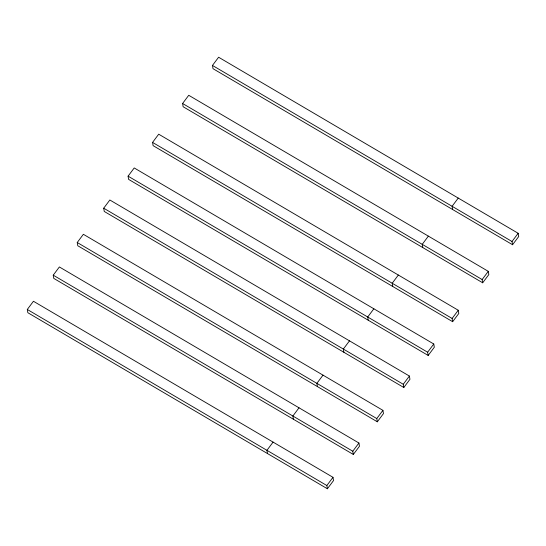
<?xml version="1.0" encoding="UTF-8"?>
<svg xmlns="http://www.w3.org/2000/svg" width="546" height="546" viewBox="0 0 546 546"><rect width="100%" height="100%" fill="white"/><g stroke="black" fill="none" stroke-linecap="round" stroke-linejoin="round"><path stroke-width="0.82" d="M77.232 242.513L83.367 234.302L382.923 410.353L383.469 413.588L377.327 421.799L77.778 245.748L77.232 242.513L376.781 418.564L377.327 421.799M27.3 309.473L33.436 301.262L332.992 477.32L333.538 480.555L327.395 488.766L27.846 312.715L27.3 309.473L326.849 485.53L327.395 488.766M53.235 275.17L59.371 266.96L358.927 443.018L359.473 446.253L353.33 454.463L53.781 278.405L53.235 275.17L352.784 451.228L353.33 454.463M152.559 142.41L158.702 134.193L458.251 310.251L458.797 313.486L452.661 321.696L153.112 145.645L152.559 142.41L452.115 318.461L452.661 321.696M103.706 208.21L109.842 200L409.398 376.058L409.944 379.293L403.808 387.503L104.252 211.452L103.706 208.21L403.255 384.268L403.808 387.503M128.085 176.16L134.22 167.95L433.77 344L434.323 347.236L428.18 355.453L128.631 179.395L128.085 176.16L427.634 352.218L428.18 355.453M182.596 103.501L188.732 95.291L488.281 271.342L488.834 274.577L482.691 282.787L183.142 106.736L182.596 103.501L482.145 279.552L482.691 282.787M212.462 65.445L218.605 57.234L518.154 233.285L518.7 236.527L512.564 244.738L213.008 68.68L212.462 65.445L512.012 241.503L512.564 244.738M323.014 375.143L316.871 383.353L317.417 386.588M273.082 442.11L266.939 450.32L267.485 453.555M299.017 407.801L292.874 416.018L293.42 419.253M398.341 275.041L392.205 283.251L392.751 286.486M349.488 340.847L343.345 349.058L343.898 352.293M373.86 308.79L367.724 317.001L368.27 320.243M428.371 236.131L422.235 244.342L422.781 247.577M458.244 198.075L452.102 206.286L452.654 209.528M376.781 418.564L382.923 410.353M326.849 485.53L332.992 477.32M352.784 451.228L358.927 443.018M452.115 318.461L458.251 310.251M403.255 384.268L409.398 376.058M427.634 352.218L433.77 344M482.145 279.552L488.281 271.342M512.012 241.503L518.154 233.285"/></g></svg>
